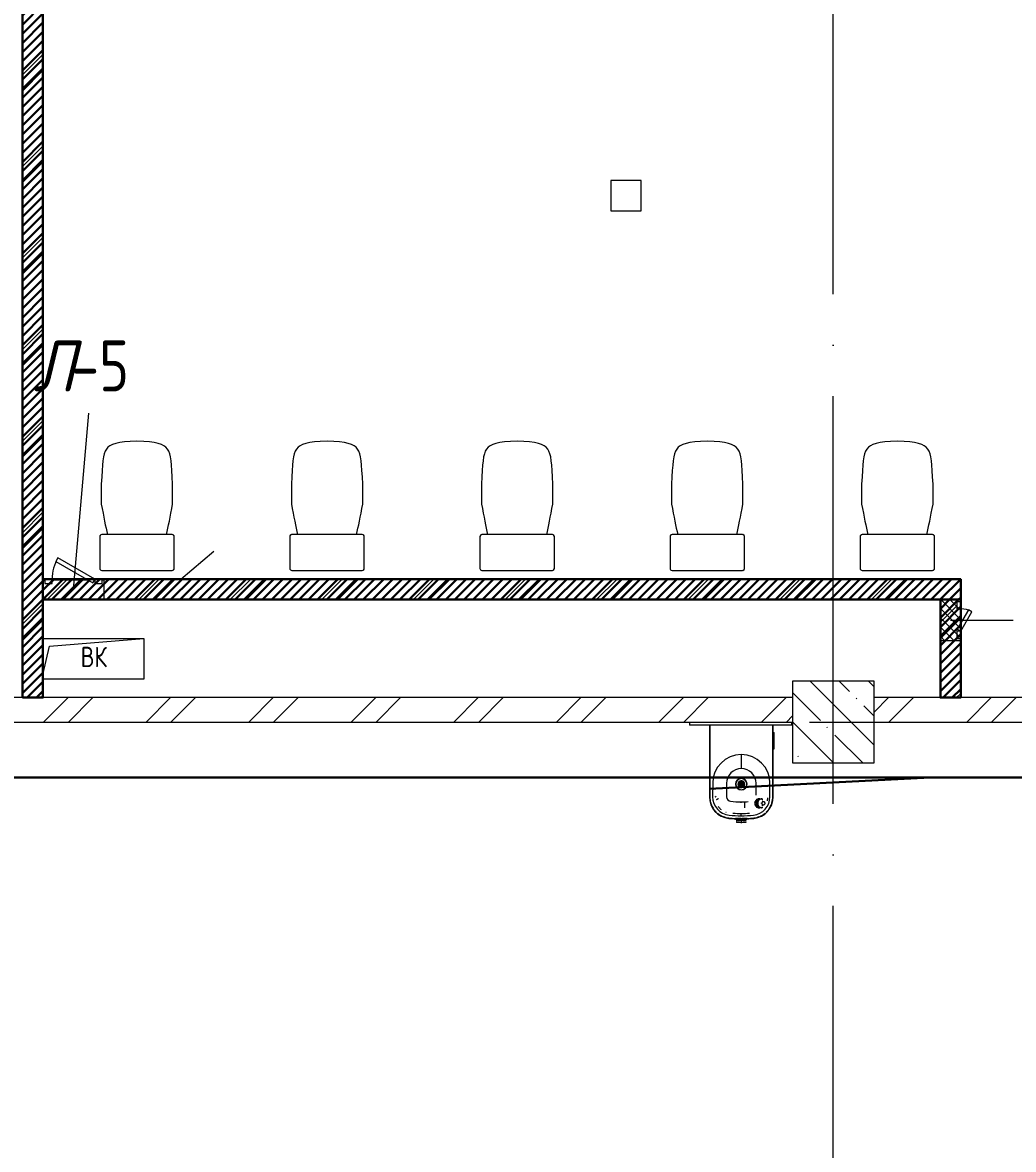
# Model space of a CAD drawing. Header units: millimetres. Extents: x -592259 to 288321, y -552984 to 293768.
# Drawn here: x 54474 to 59332, y -69716 to -64190 of the extents above; entities that cross this region are included whole.
import ezdxf

# ---------------------------------------------------------------- set-up
doc = ezdxf.new("R2010")
doc.units = ezdxf.units.MM
doc.linetypes.add('ADSK_Линия сетки', pattern=[2500, 2000, -250, 0, -250])
for name, color, linetype, lineweight in [('0.3) ПГП 5 вып', 4, 'Continuous', 30), ('2)Фархверки', 40, 'Continuous', 30), ('4) Штукатурка', 6, 'Continuous', 30), ('4.6) Швы', 6, 'Continuous', 30), ('A-DETL-GENF-OTLN', 250, 'Continuous', 5), ('A-DOOR-____-IDEN', 250, 'Continuous', 9), ('A-DOOR-____-MCUT', 250, 'Continuous', 5), ('A-DOOR-____-OTLN', 250, 'Continuous', 5), ('A-FLOR-____-OTLN', 250, 'Continuous', 9), ('A-GENM-____-MCUT', 250, 'Continuous', 25), ('A-GENM-____-OTLN', 250, 'Continuous', 9), ('A-GLAZ-____-OTLN', 250, 'Continuous', 5), ('A-WALL-____-MCUT', 250, 'Continuous', 13), ('A-WALL-____-PATT', 250, 'Continuous', 13), ('P-SANR-FIXT-OTLN', 250, 'Continuous', 9), ('S-COLS-____-MCUT', 250, 'Continuous', 25), ('S-COLS-____-OTLN', 250, 'Continuous', 9), ('S-GRID-____-OTLN', 250, 'Continuous', 9)]:
    doc.layers.add(name, color=color, linetype=linetype, lineweight=lineweight)
doc.styles.add('ISOCPEUR', font='isocpeur.ttf', dxfattribs={"width": 0.8, "height": 100})
doc.styles.add('ISOCPEUR_I_1', font='ГОСТ тип А.ttf', dxfattribs={"height": 2500})
pattern_1 = [(45, (-601.3, -122294.8), (-224.5064, 224.5064), []), (45, (-521.92, -122294.8), (0, 449.0128), []), (45, (-680.67, -122294.8), (0, 449.0128), [])]
pattern_2 = [(45, (125, 0), (-22.6274, 22.6274), [])]

# ---------------------------------------------------------------- blocks, each defined once
blk = doc.blocks.new('SND_Унитаз_Santek_HEO - Santek HEO_ 365х635х785_ выпуск-прямой_ PN4_5_ Х-резьба НР DN15_ К-гл_кон_ П DN100-25961145-АР1_Маркировочный план 2 этажа С1')
at = {"layer": 'P-SANR-FIXT-OTLN', "lineweight": 5}
for p, q in [((-175, 423.4), (-175, 325.6)), ((175, 325.6), (175, 423.4)), ((-182.5, 165.8), (-182.5, 10)), ((172.5, 175.8), (-172.5, 175.8)), ((182.5, 10), (182.5, 165.8)), ((-172.5, 0), (172.5, 0))]:
    blk.add_line(p, q, dxfattribs=at)
for centre, start, end in [((-172.5, 165.8), 90, 180), ((-172.5, 165.8), 105, 180), ((172.5, 165.8), 0, 90), ((172.5, 165.8), 0, 75), ((-172.5, 10), 180, 270), ((-172.5, 10), 180, 270), ((172.5, 10), 270, 0), ((172.5, 10), 285, 0)]:
    blk.add_arc(centre, 10, start, end, dxfattribs=at)
for points, knots in [([(0, 634.5), (-96, 631.3), (-168.1, 609.5), (-169.2, 526.5), (-175, 423.4)], [-0.5440111, -0.5440111, -0.5440111, -0.5440111, -0.2757876, 0, 0, 0, 0]), ([(175, 423.4), (169.2, 526.5), (168.1, 609.5), (96, 631.3), (0, 634.5)], [-0.5440111, -0.5440111, -0.5440111, -0.5440111, -0.2682234, 0, 0, 0, 0])]:
    blk.add_open_spline(points, degree=3, knots=knots, dxfattribs=at)
for points in [[(-175, 325.6), (-163, 263.9), (-153.6, 214.5), (-145, 174.9)], [(145, 174.9), (153.6, 214.5), (163, 263.9), (175, 325.6)]]:
    blk.add_open_spline(points, degree=3, dxfattribs=at)
blk = doc.blocks.new('HDF-EBP_BASE - HDF-EBP_BASE-28709428-АР1_Маркировочный план 2 этажа С1')
at = {"layer": 'A-GENM-____-OTLN', "lineweight": 5}
for p, q in [((-254.381, 0), (-254.381, -15.875)), ((247.269, -15.875), (247.269, 0)), ((247.269, -15.875), (-254.381, -15.875))]:
    blk.add_line(p, q, dxfattribs=at)
blk = doc.blocks.new('HDF-EBP_SINK - HDF-EBP_SINK-28709430-АР1_Маркировочный план 2 этажа С1')
at = {"layer": 'A-GENM-____-OTLN', "lineweight": 5}
for p, q in [((-156.6, -15.9), (-156.6, -41.3)), ((-156.6, -41.3), (-154.4, -41.3)), ((-154.4, -367.1), (-154.4, -15.9)), ((-154.4, -15.9), (-154.4, -367.1)), ((154.4, -15.9), (154.4, -367.1)), ((154.4, -367.1), (154.4, -15.9)), ((154.4, -41.3), (156.6, -41.3)), ((156.6, -41.3), (156.6, -15.9)), ((-154.4, -326.9), (-156.6, -326.9)), ((-156.6, -326.9), (-156.6, -367.1)), ((-140.4, -300.5), (-140.5, -367)), ((-72.1, -300.6), (-72.2, -367.1)), ((72.2, -358.4), (72.1, -300.6)), ((140.5, -367), (140.4, -300.5)), ((156.6, -326.9), (154.4, -326.9)), ((156.6, -367.1), (156.6, -326.9)), ((71.6, -383.4), (71.6, -413.5)), ((87.2, -381.6), (80.2, -381.6)), ((94.1, -378), (85.8, -378)), ((93, -376), (102.1, -376)), ((102.5, -376), (102.5, -381.2)), ((128.5, -371), (126.6, -387.1)), ((67.9, -392.4), (67.9, -390.6)), ((67.9, -406.3), (67.9, -404.6)), ((72.3, -396.8), (75, -396.8)), ((75, -399.9), (72.3, -399.9)), ((75, -393.5), (76.5, -393)), ((75, -393.5), (76.5, -393)), ((75, -396.8), (75, -393.5)), ((75, -396.8), (76.6, -396.8)), ((75, -403.2), (75, -399.9)), ((76.6, -399.9), (75, -399.9)), ((76.5, -403.7), (75, -403.2)), ((77.7, -404.1), (75, -403.2)), ((76.6, -393.5), (76.6, -396.8)), ((76.6, -399.9), (76.6, -403.2)), ((76.6, -403.2), (77.8, -403.6)), ((77.1, -407.2), (77.1, -388.9)), ((77.2, -388.1), (82.7, -388.1)), ((82.7, -408.8), (77.2, -408.8)), ((78, -396.8), (79.3, -396.8)), ((80.2, -415.3), (87.2, -415.3)), ((94.1, -418.9), (85.8, -418.9)), ((102.1, -421), (93, -421)), ((102.5, -408.7), (102.5, -410.5)), ((102.5, -415.7), (102.5, -420.9)), ((-28.6, -475.3), (-28.6, -473)), ((-3.1, -473), (-28.6, -473)), ((-28.6, -475.3), (-23.1, -475.3)), ((28.6, -475.3), (-28.6, -475.3)), ((-24.6, -484.4), (-23.8, -484.1)), ((24.6, -484.4), (-24.6, -484.4)), ((-23.8, -484.1), (-23.2, -484.1)), ((23.8, -484.1), (-23.8, -484.1)), ((22.2, -477.8), (-22.2, -477.8)), ((22.2, -484.1), (-22.2, -484.1)), ((2.6, -489.7), (-2.6, -489.7)), ((-2.6, -489.7), (2.6, -489.7)), ((2.6, -492), (-2.6, -492)), ((-2.6, -492), (2.6, -492)), ((28.6, -473), (3.1, -473)), ((23.1, -473), (28.6, -473)), ((23.2, -484.1), (23.8, -484.1)), ((23.8, -484.1), (24.6, -484.4)), ((28.6, -473), (28.6, -475.3))]:
    blk.add_line(p, q, dxfattribs=at)
at = {"layer": 'A-GENM-____-OTLN', "lineweight": 5, "flags": 128}
for points in [[(82.7, -376.6), (78.8, -377.9), (75.3, -380), (72.3, -382.6), (69.9, -385.7), (68.1, -389.1)], [(77.5, -386.9), (78.7, -384), (80.2, -381.6)], [(80.2, -381.6), (83, -379.5), (85.8, -378)], [(88.2, -376.2), (85.4, -376.4), (82.7, -376.6)], [(85.8, -378), (88.3, -377.3), (90.9, -376.8)], [(67.3, -398.5), (67.1, -395.3), (67.4, -392.1), (68.1, -389.5)], [(68, -407.2), (67.4, -404.9), (67.1, -401.7), (67.3, -398.5)], [(68.1, -407.8), (69.9, -411.3), (72.3, -414.4), (75.3, -417), (78.8, -419), (82.7, -420.3)], [(80.2, -415.3), (78.7, -412.9), (77.5, -410)], [(85.8, -418.9), (83, -417.4), (80.2, -415.3)], [(82.7, -420.3), (85.4, -420.5), (88.2, -420.7)], [(90.9, -420.1), (88.3, -419.6), (85.8, -418.9)], [(-28.6, -475.3), (-28.2, -475.6), (-27.7, -475.9), (-27.3, -476.1), (-26.9, -476.4), (-26.4, -476.6), (-25.9, -476.8), (-25.5, -477), (-25, -477.2), (-24.5, -477.3), (-24, -477.5), (-23.5, -477.6), (-23, -477.7), (-22.5, -477.7), (-22.2, -477.8)], [(-24.6, -489.5), (-24.6, -489.5), (-24.6, -489.6), (-24.6, -489.6), (-24.6, -489.7), (-24.6, -489.7), (-24.6, -489.7), (-24.6, -489.8), (-24.5, -489.8), (-24.5, -489.9), (-24.5, -489.9), (-24.5, -489.9), (-24.5, -490), (-24.5, -490), (-24.4, -490), (-24.4, -490.1), (-24.4, -490.1), (-24.4, -490.1), (-24.3, -490.2), (-24.3, -490.2), (-24.3, -490.2), (-24.2, -490.2), (-24.2, -490.3), (-24.2, -490.3), (-24.1, -490.3), (-24.1, -490.3), (-24.1, -490.4), (-24, -490.4), (-24, -490.4), (-24, -490.4), (-23.9, -490.4), (-23.9, -490.4), (-23.8, -490.4), (-23.8, -490.5), (-23.8, -490.5), (-23.7, -490.5)], [(-23.7, -490.5), (-16.7, -491.3), (-9.6, -491.8), (-2.6, -492)], [(2.6, -492), (9.7, -491.8), (16.8, -491.3), (23.7, -490.5)], [(22.2, -477.8), (22.7, -477.7), (23.2, -477.6), (23.7, -477.5), (24.2, -477.4), (24.7, -477.3), (25.2, -477.1), (25.7, -476.9), (26.1, -476.7), (26.6, -476.5), (27, -476.3), (27.5, -476), (27.9, -475.8), (28.3, -475.5), (28.6, -475.3)], [(23.7, -490.5), (23.8, -490.5), (23.8, -490.5), (23.9, -490.4), (23.9, -490.4), (23.9, -490.4), (24, -490.4), (24, -490.4), (24, -490.4), (24.1, -490.4), (24.1, -490.3), (24.1, -490.3), (24.2, -490.3), (24.2, -490.3), (24.2, -490.2), (24.3, -490.2), (24.3, -490.2), (24.3, -490.2), (24.4, -490.1), (24.4, -490.1), (24.4, -490.1), (24.4, -490), (24.5, -490), (24.5, -490), (24.5, -489.9), (24.5, -489.9), (24.5, -489.9), (24.5, -489.8), (24.6, -489.8), (24.6, -489.7), (24.6, -489.7), (24.6, -489.7), (24.6, -489.6), (24.6, -489.6), (24.6, -489.5), (24.6, -489.5)]]:
    blk.add_lwpolyline(points, dxfattribs=at)
at = {"layer": 'A-GENM-____-OTLN', "lineweight": 5}
for centre, radius in [((0, -304.7), 15.1), ((0, -304.7), 14.3), ((-11.5, -304.7), 2.38), ((-10, -298.9), 2.38), ((-10, -310.5), 2.38), ((-5.9, -304.7), 2.38), ((-5.8, -294.7), 2.38), ((-5.8, -314.7), 2.38), ((-2.8, -299.9), 2.38), ((-2.8, -309.5), 2.38), ((0, -293.2), 2.38), ((0, -316.2), 2.38), ((0, -304.7), 1.68), ((2.8, -299.9), 2.38), ((2.8, -309.5), 2.38), ((5.7, -294.7), 2.38), ((5.7, -314.7), 2.38), ((5.9, -304.7), 2.38), ((10, -298.9), 2.38), ((10, -310.5), 2.38), ((11.5, -304.7), 2.38)]:
    blk.add_circle(centre, radius, dxfattribs=at)
for centre, radius, start, end in [((0.2, -300.6), 140.6, 90.0806, 179.9517), ((-0.2, -300.6), 140.6, 0.0483, 89.9194), ((0.2, -300.6), 72.3, 90.1567, 179.9517), ((0, -304.7), 28.5, 0, 180), ((0, -304.7), 28.5, 0, 180), ((-0.2, -300.6), 72.3, 0.0483, 89.8433), ((0, -304.7), 28.5, 180, 360), ((0, -304.7), 28.5, 180, 360), ((0, -304.7), 27.1, 0, 180), ((0, -304.7), 27.1, 180, 0), ((0, -304.7), 16.2, 0, 180), ((0, -304.7), 16.2, 120, 180), ((0, -304.7), 16.2, 180, 240), ((0, -304.7), 16.2, 180, 0), ((0, -304.7), 15.1, 0, 180), ((0, -304.7), 15.1, 0, 180), ((0, -304.7), 15.1, 0, 180), ((0, -304.7), 15.1, 0, 180), ((0, -304.7), 15.1, 180, 360), ((0, -304.7), 15.1, 180, 0), ((0, -304.7), 15.1, 180, 0), ((0, -304.7), 15.1, 180, 0), ((0, -304.7), 14.3, 0, 180), ((0, -304.7), 14.3, 0, 180), ((0, -304.7), 14.3, 0, 180), ((0, -304.7), 14.3, 0, 180), ((0, -304.7), 14.3, 180, 360), ((0, -304.7), 14.3, 180, 0), ((0, -304.7), 14.3, 180, 0), ((0, -304.7), 14.3, 180, 0), ((-11.5, -304.7), 2.38, 360, 180), ((-11.5, -304.7), 2.38, 0, 180), ((-11.5, -304.7), 2.38, 180, 0), ((-11.5, -304.7), 2.38, 180, 360), ((-10, -298.9), 2.38, 0, 180), ((-10, -298.9), 2.38, 0, 180), ((-10, -298.9), 2.38, 180, 0), ((-10, -298.9), 2.38, 180, 360), ((-10, -310.5), 2.38, 0, 180), ((-10, -310.5), 2.38, 360, 180), ((-10, -310.5), 2.38, 180, 0), ((-10, -310.5), 2.38, 180, 0), ((0, -304.7), 11, 90, 270), ((-5.9, -304.7), 2.38, 0, 180), ((-5.9, -304.7), 2.38, 105, 180), ((-5.9, -304.7), 2.38, 180, 0), ((-5.9, -304.7), 2.38, 180, 255), ((-5.8, -294.7), 2.38, 0, 180), ((-5.8, -294.7), 2.38, 0, 180), ((-5.8, -294.7), 2.38, 180, 0), ((-5.8, -294.7), 2.38, 180, 360), ((-5.8, -314.7), 2.38, 0, 180), ((-5.8, -314.7), 2.38, 0, 180), ((-5.8, -314.7), 2.38, 180, 0), ((-5.8, -314.7), 2.38, 180, 0), ((0, -304.7), 16.2, 242.6053, 117.3947), ((-5.9, -304.7), 2.38, 0, 90), ((-5.9, -304.7), 2.38, 270, 0), ((-2.8, -299.9), 2.38, 0, 180), ((-2.8, -299.9), 2.38, 0, 180), ((-2.8, -299.9), 2.38, 180, 0), ((-2.8, -309.5), 2.38, 0, 180), ((-2.8, -309.5), 2.38, 180, 0), ((-2.8, -309.5), 2.38, 180, 0), ((-2.8, -299.9), 2.38, 195, 0), ((-2.8, -309.5), 2.38, 0, 165), ((0, -293.2), 2.38, 0, 180), ((0, -293.2), 2.38, 0, 180), ((0, -293.2), 2.38, 180, 0), ((0, -293.2), 2.38, 180, 255), ((0, -316.2), 2.38, 0, 180), ((0, -316.2), 2.38, 105, 180), ((0, -316.2), 2.38, 180, 0), ((0, -316.2), 2.38, 180, 0), ((0, -304.7), 1.68, 0, 180), ((0, -304.7), 1.68, 0, 180), ((0, -304.7), 1.68, 180, 0), ((0, -304.7), 1.68, 180, 0), ((0, -304.7), 11, 270, 90), ((2.8, -299.9), 2.38, 0, 180), ((2.8, -299.9), 2.38, 360, 180), ((2.8, -299.9), 2.38, 180, 0), ((2.8, -299.9), 2.38, 180, 345), ((2.8, -309.5), 2.38, 0, 180), ((2.8, -309.5), 2.38, 15, 180), ((2.8, -309.5), 2.38, 180, 0), ((2.8, -309.5), 2.38, 180, 0), ((0, -293.2), 2.38, 285, 0), ((0, -316.2), 2.38, 0, 75), ((5.7, -294.7), 2.38, 0, 180), ((5.7, -294.7), 2.38, 360, 180), ((5.7, -294.7), 2.38, 180, 0), ((5.7, -294.7), 2.38, 180, 0), ((5.7, -314.7), 2.38, 0, 180), ((5.7, -314.7), 2.38, 0, 180), ((5.7, -314.7), 2.38, 180, 0), ((5.7, -314.7), 2.38, 180, 0), ((5.9, -304.7), 2.38, 90.0554, 180), ((5.9, -304.7), 2.38, 0, 180), ((5.9, -304.7), 2.38, 90, 180), ((5.9, -304.7), 2.38, 180, 0), ((5.9, -304.7), 2.38, 180, 270), ((5.9, -304.7), 2.38, 0, 75), ((5.9, -304.7), 2.38, 285, 0), ((10, -298.9), 2.38, 0, 180), ((10, -298.9), 2.38, 0, 180), ((10, -298.9), 2.38, 180, 0), ((10, -298.9), 2.38, 180, 360), ((10, -310.5), 2.38, 0, 180), ((10, -310.5), 2.38, 360, 180), ((10, -310.5), 2.38, 180, 0), ((10, -310.5), 2.38, 180, 0), ((11.5, -304.7), 2.38, 0, 180), ((11.5, -304.7), 2.38, 0, 180), ((11.5, -304.7), 2.38, 180, 0), ((11.5, -304.7), 2.38, 180, 0), ((-50.8, -367.1), 105.8, 180, 264.535), ((-50.8, -367.1), 103.6, 180, 213.814), ((-50.8, -367.1), 103.6, 180, 195.9571), ((-50.3, -367.1), 90.2, 179.9517, 264.2224), ((-50.3, -367.1), 21.9, 179.9517, 264.2224), ((50.3, -367.1), 90.2, 275.7776, 0.0483), ((50.8, -367.1), 105.8, 275.465, 360), ((50.8, -367.1), 103.6, 326.186, 0), ((50.8, -367.1), 103.6, 344.5066, 360), ((-50.8, -367.1), 103.6, 200.6535, 211.4163), ((-50.8, -367.1), 103.6, 217.8768, 226.8402), ((-50.7, -367), 78.7, 217.0387, 219.2483), ((-50.4, -367.7), 78.4, 220.2117, 232.1223), ((-50.4, -367.7), 78.4, 251.32, 252.7791), ((-4.3, 87.2), 478.5, 264.2224, 270.5192), ((4.3, 87.2), 478.5, 269.4808, 273.4686), ((94.7, -398.5), 4.73, 345.7649, 26.4947), ((94.7, -398.5), 13.1, 37.513, 57.2889), ((94.7, -398.5), 13.1, 305.7005, 322.487), ((95.2, -398.5), 17.2, 329.6559, 330), ((50.8, -367.1), 103.6, 313.3418, 322.3052), ((50.8, -367.1), 103.6, 328.5837, 339.3465), ((-50.8, -367.1), 103.6, 230.721, 264.535), ((-50.8, -367.1), 103.6, 233.1187, 243.8815), ((-50.8, -367.1), 103.6, 249.0416, 264.535), ((0, 163.9), 639.2, 264.535, 267.5504), ((0, 163.9), 637, 264.535, 270), ((0, 163.9), 637, 264.535, 270), ((-4.3, 87.2), 546.8, 264.2224, 270.4544), ((0.1, 182.5), 631, 266.2538, 273.6897), ((0, 163.9), 639.2, 267.6208, 267.7358), ((0, 163.9), 639.2, 267.8004, 267.927), ((4.3, 87.2), 546.8, 269.5456, 275.7776), ((0, 163.9), 637, 270, 275.465), ((0, 163.9), 637, 270, 275.465), ((0, 163.9), 639.2, 272.5341, 275.465), ((50.8, -367.1), 103.6, 275.465, 309.279), ((50.8, -367.1), 103.6, 275.465, 290.9584), ((50.8, -367.1), 103.6, 296.1185, 306.8813)]:
    blk.add_arc(centre, radius, start, end, dxfattribs=at)
for centre, major_axis, start_param, end_param in [((75.8, -398.3), (0, 5), 0.221966, 1.262588), ((75.8, -398.3), (0, 5), 1.879005, 2.919627), ((78.8, -398.3), (0, 5.94), 1.312399, 1.570796), ((78.8, -398.3), (0, 5.94), 1.570796, 1.829193), ((75.8, -398.3), (0, 5), 3.357204, 4.367651), ((75.8, -398.3), (0, 5), 5.020598, 5.432897)]:
    blk.add_ellipse(centre, major_axis=major_axis, ratio=0.731354, start_param=start_param, end_param=end_param, dxfattribs=at)
for points, knots in [([(0, -160), (0, -160.8), (0, -162.5), (0, -165), (0, -167.3), (0, -169.2), (0, -170.8), (0, -172), (0, -172.7), (0, -173.2), (0, -173.6), (0, -174.4), (0, -175.8), (0, -178.5), (0, -182.4), (0, -185.8), (0, -188.6), (0, -190.8), (0, -193.1), (0, -195.3), (0, -197.5), (0, -199.7), (0, -202), (0, -205.1), (0, -209), (0, -213.7), (0, -220), (0, -225), (0, -228.3)], [-1, -1, -1, -1, -0.972222, -0.944444, -0.916667, -0.888889, -0.861111, -0.833333, -0.805556, -0.777778, -0.75, -0.722222, -0.666667, -0.611111, -0.555556, -0.5, -0.472222, -0.444444, -0.416667, -0.388889, -0.361111, -0.333333, -0.305556, -0.277778, -0.222222, -0.166667, -0.111111, 0, 0, 0, 0]), ([(-128.6, -367.4), (-128.2, -367.2), (-127.4, -366.7), (-126.2, -366), (-124.8, -365.1), (-123.5, -364.3), (-123.2, -364.1), (-123.2, -364.1)], [-1, -1, -1, -1, -0.857143, -0.714286, -0.571429, -0.285714, 0, 0, 0, 0]), ([(-121.6, -380), (-121, -379.6), (-119.7, -378.9), (-117.9, -377.9), (-116.7, -377.3), (-116.3, -377), (-116.2, -377)], [-1, -1, -1, -1, -0.7857143, -0.5714286, -0.2857143, -0.1428571, -0.1428571, -0.1428571, -0.1428571]), ([(-116.1, -376.9), (-116.1, -376.9), (-115.6, -376.6), (-113.6, -375.6), (-111.8, -374.5)], [-1, -1, -1, -1, -0.8571429, -0.5714286, -0.5714286, -0.5714286, -0.5714286]), ([(94.3, -376.6), (95.7, -376.5), (98.2, -376.3), (100.8, -376), (102.2, -375.9), (102.5, -376), (102.5, -376)], [0, 0, 0, 0, 0.1666667, 0.3333333, 0.5, 0.6188068, 0.6188068, 0.6188068, 0.6188068]), ([(17.9, -414.5), (17.9, -414.5), (17.9, -413.9), (17.9, -410.9), (17.9, -406.2), (17.9, -401.9), (18, -398.8), (18, -397.1)], [-1, -1, -1, -1, -0.8571429, -0.5714286, -0.4285714, -0.2857143, -0.1428571, -0.1428571, -0.1428571, -0.1428571]), ([(17.9, -420.8), (17.9, -420.1), (17.9, -418.7), (17.9, -416.6), (17.9, -415.2), (17.9, -414.7), (17.9, -414.6)], [-1, -1, -1, -1, -0.7857143, -0.5714286, -0.2857143, -0.1428571, -0.1428571, -0.1428571, -0.1428571]), ([(68.1, -389.1), (68.1, -389.3), (68, -389.5), (68, -389.9), (68, -390.1), (67.9, -390.4), (67.9, -390.7), (68, -391), (68, -391.2)], [0, 0, 0, 0, 0.1, 0.15, 0.2, 0.25, 0.3, 0.4, 0.4, 0.4, 0.4]), ([(68, -405.8), (68, -405.9), (67.9, -406.2), (67.9, -406.5), (68, -406.8), (68, -407), (68, -407.4), (68.1, -407.6), (68.1, -407.8)], [0.6, 0.6, 0.6, 0.6, 0.7, 0.75, 0.8, 0.85, 0.9, 1, 1, 1, 1]), ([(77.2, -408.8), (77.1, -408.1), (77.2, -406.7), (77.5, -404.8), (77.8, -403.5), (78, -402.7), (78.1, -402.1), (78.2, -401.5), (78.4, -400.9), (78.5, -400.3), (78.6, -399.7), (78.6, -399.1), (78.6, -398.5), (78.6, -397.8), (78.6, -397.2), (78.5, -396.6), (78.4, -396), (78.2, -395.4), (78.1, -394.8), (78, -394.2), (77.8, -393.5), (77.5, -392.1), (77.2, -390.2), (77.1, -388.8), (77.2, -388.1)], [0, 0, 0, 0, 0.111111, 0.222222, 0.277778, 0.305556, 0.333333, 0.361111, 0.388889, 0.416667, 0.444444, 0.472222, 0.5, 0.527778, 0.555556, 0.583333, 0.611111, 0.638889, 0.666667, 0.694444, 0.722222, 0.777778, 0.888889, 1, 1, 1, 1]), ([(82.7, -388.1), (82.1, -389.3), (81.2, -391.9), (80.5, -395.8), (80.4, -399), (80.6, -401.3), (80.8, -402.9), (81.2, -404.5), (81.7, -406.5), (82.3, -407.9), (82.7, -408.8)], [0, 0, 0, 0, 0.2, 0.4, 0.55, 0.625, 0.7, 0.775, 0.85, 1, 1, 1, 1]), ([(102.4, -420.9), (102.4, -421), (101.5, -421), (98.2, -420.7), (95.7, -420.4), (94.3, -420.3)], [0.3811932, 0.3811932, 0.3811932, 0.3811932, 0.6666667, 0.8333333, 1, 1, 1, 1]), ([(105, -406.4), (104.7, -406.3), (104.2, -405.8), (103.7, -404.9), (103.4, -404.2), (103.2, -403.7), (103.1, -403.3), (103, -402.9), (102.8, -402.3), (102.7, -401.6), (102.6, -401), (102.5, -400.5), (102.5, -399.9), (102.4, -399.2), (102.4, -398.4), (102.4, -397.7), (102.5, -397.1), (102.5, -396.6), (102.6, -395.7), (102.8, -394.9), (102.9, -394.4)], [-1, -1, -1, -1, -0.8, -0.7, -0.65, -0.6, -0.575, -0.55, -0.5, -0.45, -0.4, -0.375, -0.35, -0.3, -0.25, -0.2, -0.175, -0.15, -0.1, 0, 0, 0, 0]), ([(111, -390.3), (111.3, -390.4), (111.7, -390.6), (112.1, -391), (112.4, -391.2), (112.5, -391.3), (112.6, -391.4), (112.7, -391.5), (112.8, -391.6), (113, -391.8), (113.3, -392.2), (113.6, -392.6), (113.8, -393), (113.9, -393.3), (113.9, -393.5), (114, -393.7), (114.1, -394.1), (114.2, -394.5), (114.4, -395.2), (114.6, -396.1), (114.7, -397.1), (114.8, -397.9), (114.8, -398.3), (114.9, -398.6), (114.8, -398.9), (114.8, -399.4), (114.7, -400.1), (114.6, -401), (114.4, -401.9), (114.2, -402.5), (114.1, -402.9), (114, -403.2), (113.9, -403.4), (113.9, -403.5), (113.8, -403.7), (113.7, -404), (113.6, -404.3), (113.3, -404.8), (113, -405.1), (112.8, -405.3), (112.6, -405.4), (112.5, -405.6), (112.4, -405.7), (112.1, -406), (111.8, -406.2), (111.4, -406.4), (110.8, -406.7), (110.1, -406.9), (108.9, -407.1), (107.2, -407), (105.8, -406.7), (105, -406.4)], [-1, -1, -1, -1, -0.944444, -0.916667, -0.902778, -0.895833, -0.888889, -0.881944, -0.875, -0.861111, -0.833333, -0.805556, -0.791667, -0.784722, -0.777778, -0.770833, -0.763889, -0.75, -0.736111, -0.722222, -0.694444, -0.680556, -0.673611, -0.666667, -0.659722, -0.652778, -0.638889, -0.611111, -0.597222, -0.583333, -0.569444, -0.5625, -0.559028, -0.555556, -0.548611, -0.541667, -0.527778, -0.5, -0.472222, -0.458333, -0.451389, -0.444444, -0.430556, -0.416667, -0.388889, -0.361111, -0.333333, -0.277778, -0.222222, -0.111111, 0, 0, 0, 0]), ([(0, -459.6), (0, -458.7), (0, -457), (0, -454.6), (0, -452.3), (0, -450.4), (0, -449.1), (0, -448.5), (0, -448.4)], [-1, -1, -1, -1, -0.9722222, -0.9444444, -0.9166667, -0.8888889, -0.8611111, -0.852685, -0.852685, -0.852685, -0.852685])]:
    blk.add_open_spline(points, degree=3, knots=knots, dxfattribs=at)
for points in [[(-123.2, -364.1), (-123.2, -364.1), (-123, -364), (-122.7, -363.8)], [(87.2, -381.6), (86.4, -382.5), (84.8, -384.4), (83.4, -386.8), (82.7, -388.1)], [(94.1, -378), (93, -378.4), (90.7, -379.4), (88.4, -380.8), (87.2, -381.6)], [(91.2, -376), (90.4, -376.1), (89.3, -376.2), (88.2, -376.2)], [(90.9, -376.8), (91.7, -376.6), (93.1, -376.3), (93.6, -376.1), (93.6, -376.1)], [(93.6, -376.8), (93.9, -376.7), (94.1, -376.7), (94.3, -376.6)], [(99.3, -376.8), (98.5, -377), (96.8, -377.3), (95, -377.8), (94.1, -378)], [(102.4, -376.1), (102.2, -376.2), (101.1, -376.5), (99.3, -376.8)], [(0, -395.6), (0, -394.2), (0, -392.7), (0, -391.3)], [(77.2, -388.1), (77.2, -387.9), (77.3, -387.5), (77.4, -387.1), (77.5, -386.9)], [(77.5, -410), (77.4, -409.8), (77.3, -409.5), (77.2, -409), (77.2, -408.8)], [(82.7, -408.8), (83.4, -410.1), (84.8, -412.5), (86.4, -414.5), (87.2, -415.3)], [(87.2, -415.3), (88.4, -416.1), (90.7, -417.5), (93, -418.5), (94.1, -418.9)], [(88.2, -420.7), (89.3, -420.8), (90.4, -420.8), (91.2, -420.9)], [(93.6, -420.8), (93.6, -420.8), (93.1, -420.6), (91.7, -420.3), (90.9, -420.1)], [(94.3, -420.3), (94.1, -420.3), (93.9, -420.2), (93.6, -420.1)], [(94.1, -418.9), (95, -419.2), (96.8, -419.6), (98.5, -419.9), (99.3, -420.1)], [(99.3, -420.1), (100.2, -420.3), (101.6, -420.6), (102.3, -420.8), (102.4, -420.8)], [(102.4, -409.9), (102.4, -409.6), (102.4, -409.3), (102.3, -409.1)], [(102.9, -394.4), (103.2, -393.3), (103.8, -391.5), (104.6, -390.7), (105, -390.5)], [(105, -390.5), (106.2, -390.1), (108.3, -389.7), (110.1, -390), (111, -390.3)]]:
    blk.add_open_spline(points, degree=3, dxfattribs=at)
blk = doc.blocks.new('Elkay_logo - Elkay_logo-28709096-АР1_Маркировочный план 2 этажа С1')
at = {"layer": 'A-GENM-____-OTLN', "lineweight": 5}
for p, q in [((58753.4, 54625), (58757.3, 54625)), ((58757.3, 54624.2), (58757.3, 54625)), ((58757.3, 54625), (58757.3, 54624.2)), ((58757.3, 54624.2), (58757.3, 54541.7)), ((58757.3, 54623.2), (58758.1, 54623.2)), ((58758.1, 54623.2), (58758.1, 54542.7)), ((58757.3, 54542.7), (58758.1, 54542.7)), ((58757.3, 54540.9), (58753.4, 54540.9)), ((58757.3, 54541.7), (58757.3, 54540.9)), ((58757.3, 54540.9), (58757.3, 54541.7))]:
    blk.add_line(p, q, dxfattribs=at)
blk = doc.blocks.new('ТП-104 - ТП-104_110-150VSDs-28716108-АР1_Маркировочный план 2 этажа С1')
at = {"layer": 'P-SANR-FIXT-OTLN', "lineweight": 5}
for p, q in [((74, 74), (-74, 74)), ((-74, 74), (-74, -74)), ((74, -74), (74, 74)), ((-74, -74), (74, -74))]:
    blk.add_line(p, q, dxfattribs=at)
blk = doc.blocks.new('_Wn_-As_OpeningMEP_floor__Rectangular - _Wn_-As_OpeningMEP_floor__Rectangular-V18-АР1_Маркировочный план 2 этажа С1')
at = {"layer": 'A-DETL-GENF-OTLN'}
for p, q in [((-245, -28.4), (-212.2, 112.2)), ((-212.2, 112.2), (250, 150))]:
    blk.add_line(p, q, dxfattribs=at)
blk = doc.blocks.new('BSC_Колонна _Прямоугольная - 400x400-V39-АР1_Маркировочный план 2 этажа С1')
at = {"layer": 'S-COLS-____-OTLN', "lineweight": 5}
h = blk.add_hatch(dxfattribs=at)
h.set_pattern_fill('FP_42', color=256, style=0, pattern_type=2)
h.set_pattern_definition([(135, (-59050, -54675), (-142.5619, -142.5619), []), (135, (-58907.44, -54675), (-142.5619, -142.5619), [252.016, -50.403, 3.353, -47.05])])
h.paths.add_polyline_path([(-173.1, -200), (200, -200), (200, 200), (-200, 200), (-200, -200)])
at = {"layer": 'S-COLS-____-MCUT', "lineweight": 5}
for p, q in [((200, 200), (-200, 200)), ((-200, 200), (-200, -200)), ((200, -200), (200, 200)), ((-200, -200), (200, -200))]:
    blk.add_line(p, q, dxfattribs=at)
blk = doc.blocks.new('АР_Люк - ЛРС_ВК_300х400_внутренний_RAL 9003-42734016-АР1_Маркировочный план 2 этажа С1')
at = {"layer": 'A-DOOR-____-OTLN'}
h = blk.add_hatch(dxfattribs=at)
h.set_pattern_fill('FP_53', color=256, style=0, pattern_type=2)
h.set_pattern_definition(pattern_2)
h.paths.add_polyline_path([(275, 50), (-25, 50), (-25, -50), (275, -50)])
at = {"layer": 'A-DETL-GENF-OTLN'}
for p, q in [((275, 50), (-25, 50)), ((-25, 50), (-25, -50)), ((275, -50), (275, 50)), ((-25, -50), (275, -50))]:
    blk.add_line(p, q, dxfattribs=at)
at = {"layer": 'A-DOOR-____-MCUT', "lineweight": 5}
for p, q in [((48.1, 155), (38.1, 137.7)), ((38.1, 137.7), (220, 32.7)), ((230, 50), (48.1, 155)), ((20, 50), (-15, 50)), ((-15, 50), (-15, 30)), ((-15, 30), (20, 30)), ((20, 30), (20, 50)), ((220, 32.7), (230, 50)), ((265, 50), (230, 50)), ((230, 50), (230, 30)), ((230, 30), (265, 30)), ((265, 30), (265, 50))]:
    blk.add_line(p, q, dxfattribs=at)
blk.add_arc((230, 50), 210, 150, 180, dxfattribs=at)
at = {"layer": 'A-DOOR-____-OTLN'}
blk.add_line((230, 50), (48.1, 155), dxfattribs=at)
blk = doc.blocks.new('ASML_АР_Отделка Люка - ВО Отделка люков_Грунтовка 0_Шпатлевка 0_Окраска 0_0-42467640-АР1_Маркировочный план 2 этажа С1')
at = {"layer": 'A-GENM-____-MCUT', "lineweight": 5}
for p, q in [((-140, 3), (-150, 3)), ((-150, 3), (-150, 0)), ((65, 3), (-105, 3)), ((150, 3), (140, 3)), ((150, 0), (150, 3)), ((-150, 0), (-140, 0)), ((-105, 0), (70.2, 0)), ((103.3, 0), (105, 0)), ((140, 0), (150, 0))]:
    blk.add_line(p, q, dxfattribs=at)
blk = doc.blocks.new('АР_Люк - ЛРС_ВК_200х200_внутренний_RAL 9006-42736552-АР1_Маркировочный план 2 этажа С1')
at = {"layer": 'A-DOOR-____-OTLN'}
h = blk.add_hatch(dxfattribs=at)
h.set_pattern_fill('FP_53', color=256, style=0, pattern_type=2)
h.set_pattern_definition(pattern_2)
h.paths.add_polyline_path([(225, -50), (225, 50), (25, 50), (25, -50), (31.7, -50)])
at = {"layer": 'A-DETL-GENF-OTLN'}
for p, q in [((225, 50), (25, 50)), ((25, 50), (25, -50)), ((225, -50), (225, 50)), ((25, -50), (225, -50))]:
    blk.add_line(p, q, dxfattribs=at)
at = {"layer": 'A-DOOR-____-MCUT', "lineweight": 5}
for p, q in [((84.7, 105), (74.7, 87.7)), ((74.7, 87.7), (170, 32.7)), ((180, 50), (84.7, 105)), ((70, 50), (35, 50)), ((35, 50), (35, 30)), ((35, 30), (70, 30)), ((70, 30), (70, 50)), ((170, 32.7), (180, 50)), ((215, 50), (180, 50)), ((180, 50), (180, 30)), ((180, 30), (215, 30)), ((215, 30), (215, 50))]:
    blk.add_line(p, q, dxfattribs=at)
blk.add_arc((180, 50), 110, 150, 180, dxfattribs=at)
at = {"layer": 'A-DOOR-____-OTLN'}
blk.add_line((180, 50), (84.7, 105), dxfattribs=at)

msp = doc.modelspace()

# ---------------------------------------------------------------- hatches: boundary and pattern name
at = {"layer": '0.3) ПГП 5 вып'}
h = msp.add_hatch(dxfattribs=at)
h.set_pattern_fill('ANSI31', color=256, scale=10)
h.paths.add_polyline_path([(54473.7078, -67499.7878), (54573.7078, -67499.7878), (54573.7078, -63919.7883), (54473.7078, -63919.7883)])
h = msp.add_hatch(dxfattribs=at)
h.set_pattern_fill('ANSI31', color=256, scale=10)
h.paths.add_polyline_path([(54573.7078, -67019.7878), (59073.7083, -67019.7878), (59073.7083, -66919.7878), (54573.7078, -66919.7878)])
h = msp.add_hatch(dxfattribs=at)
h.set_pattern_fill('ANSI31', color=256, scale=10)
h.paths.add_polyline_path([(58973.7083, -67019.7878), (59073.7083, -67019.7878), (59073.7083, -67499.7878), (58973.7083, -67499.7878)])
at = {"layer": 'A-WALL-____-PATT', "lineweight": 15, "true_color": 0x000000}
h = msp.add_hatch(dxfattribs=at)
h.set_pattern_fill('FP_7', color=18, style=0, pattern_type=2)
h.set_pattern_definition(pattern_1)
h.paths.add_polyline_path([(54473.7078, -67499.7878), (54573.7078, -67499.7878), (54573.7078, -63919.7883), (54473.7078, -63919.7883), (54473.7078, -67271.1243)])
h = msp.add_hatch(dxfattribs=at)
h.set_pattern_fill('FP_7', color=18, style=0, pattern_type=2)
h.set_pattern_definition(pattern_1)
h.paths.add_polyline_path([(54709.6475, -67019.7878), (58973.7083, -67019.7878), (58973.7083, -66919.7878), (54873.7078, -66919.7878), (54873.7078, -66922.7878), (54863.7078, -66923.1211), (54863.7078, -66939.7878), (54828.7078, -66939.7878), (54828.7078, -66922.7878), (54826.9758, -66922.7878), (54818.7078, -66937.1083), (54793.904, -66922.7878), (54618.7078, -66922.7878), (54618.7078, -66939.7878), (54583.7078, -66939.7878), (54583.7078, -66922.7878), (54573.7078, -66922.7878), (54573.7078, -67019.7878)])
h = msp.add_hatch(dxfattribs=at)
h.set_pattern_fill('FP_7', color=18, style=0, pattern_type=2)
h.set_pattern_definition(pattern_1)
h.paths.add_polyline_path([(58973.7083, -67499.7878), (59073.7083, -67499.7878), (59073.7083, -67209.7878), (59053.7083, -67209.7878), (59053.7083, -67174.7878), (59073.7083, -67174.7878), (59056.3878, -67164.7878), (59073.7083, -67134.7878), (59073.7083, -67064.7878), (59053.7083, -67064.7878), (59053.7083, -67029.7878), (59073.7083, -67029.7878), (59073.7083, -66919.7878), (58973.7083, -66919.7878), (58973.7083, -67271.1243)])
h = msp.add_hatch(dxfattribs=at)
h.set_pattern_fill('FP_4', color=18, style=0, pattern_type=2)
h.set_pattern_definition([(45, (-601.3, -122294.8), (-251.4472, 251.4472), []), (45, (-601.3, -121913.8), (-251.4472, 251.4472), [])])
h.paths.add_polyline_path([(58648.7078, -67619.7878), (60943.7078, -67619.7878), (60943.7078, -67499.7878), (58648.7078, -67499.7878)])
h.paths.add_polyline_path([(58248.7078, -67619.7878), (58248.7078, -67499.7878), (54148.7078, -67499.7878), (54148.7078, -67619.7871), (58132.9416, -67619.7878)])

# ---------------------------------------------------------------- linework, layer by layer
at = {"layer": '0.3) ПГП 5 вып'}
for points in [[(54473.7078, -67499.7878), (54573.7078, -67499.7878), (54573.7078, -63919.7883), (54473.7078, -63919.7883)], [(54573.7078, -67019.7878), (59073.7083, -67019.7878), (59073.7083, -66919.7878), (54573.7078, -66919.7878)], [(58973.7083, -67019.7878), (59073.7083, -67019.7878), (59073.7083, -67499.7878), (58973.7083, -67499.7878)]]:
    msp.add_lwpolyline(points, close=True, dxfattribs=at)
at = {"layer": '4) Штукатурка'}
msp.add_line((61193.6535, -67891.0655), (52722.6132, -67891.0655), dxfattribs=at)
at = {"layer": '4.6) Швы'}
msp.add_lwpolyline([(57841.1274, -67946.6858), (58924.1276, -67891.0655)], dxfattribs=at)
at = {"layer": 'A-DOOR-____-IDEN', "color": 18, "true_color": 0x000000}
for p, q in [((54723.7078, -66969.7878), (54798.3776, -66104.7883)), ((59023.7083, -67119.7878), (59330.5705, -67119.7878))]:
    msp.add_line(p, q, dxfattribs=at)
at = {"layer": 'A-FLOR-____-OTLN', "color": 18, "true_color": 0x000000}
msp.add_line((55250.4243, -66919.7878), (55411.7078, -66781.5549), dxfattribs=at)
at = {"layer": 'A-FLOR-____-OTLN', "color": 18, "lineweight": 5, "true_color": 0x000000}
for p, q in [((54573.7078, -67209.7752), (55068.674, -67209.7752)), ((55068.674, -67209.7752), (55068.674, -67409.7752)), ((55068.674, -67409.7752), (54573.7078, -67409.7752))]:
    msp.add_line(p, q, dxfattribs=at)
at = {"layer": 'A-WALL-____-MCUT', "color": 18, "lineweight": 15, "true_color": 0x000000}
for p, q in [((54573.7078, -66919.7878), (54573.7078, -63919.7883)), ((59073.7083, -66919.7878), (54873.7078, -66919.7878)), ((59073.7083, -67029.7878), (59073.7083, -66919.7878)), ((54573.7078, -67019.7878), (58973.7083, -67019.7878)), ((54573.7078, -67499.7878), (54573.7078, -67019.7878)), ((58973.7083, -67019.7878), (58973.7083, -67499.7878)), ((59073.7083, -67134.7878), (59073.7083, -67064.7878)), ((59073.7083, -67499.7878), (59073.7083, -67209.7878)), ((58248.7078, -67499.7878), (54148.7078, -67499.7878)), ((60593.7078, -67499.7878), (58648.7078, -67499.7878)), ((54148.7078, -67619.7878), (58248.7078, -67619.7878)), ((58648.7078, -67619.7878), (61063.7078, -67619.7878))]:
    msp.add_line(p, q, dxfattribs=at)
at = {"layer": 'S-GRID-____-OTLN', "color": 18, "linetype": 'ADSK_Линия сетки', "true_color": 0x000000}
for p, q in [((58448.7078, -83022.3092), (58448.7078, -61092.7832)), ((-4170.8434, -67619.7878), (72672.5335, -67619.7878))]:
    msp.add_line(p, q, dxfattribs=at)

# ---------------------------------------------------------------- block references
at = {"layer": 'A-DOOR-____-OTLN', "color": 18, "true_color": 0x000000}
msp.add_blockref('АР_Люк - ЛРС_ВК_300х400_внутренний_RAL 9003-42734016-АР1_Маркировочный план 2 этажа С1', (54598.7078, -66969.7878), dxfattribs=at)
at = {"layer": 'A-DOOR-____-OTLN', "color": 18, "true_color": 0x000000, "rotation": 270}
msp.add_blockref('АР_Люк - ЛРС_ВК_200х200_внутренний_RAL 9006-42736552-АР1_Маркировочный план 2 этажа С1', (59023.7083, -66994.7878), dxfattribs=at)
at = {"layer": 'A-GENM-____-OTLN', "color": 18, "lineweight": 5, "true_color": 0x000000}
for name, p in [('ASML_АР_Отделка Люка - ВО Отделка люков_Грунтовка 0_Шпатлевка 0_Окраска 0_0-42467640-АР1_Маркировочный план 2 этажа С1', (54723.7078, -66922.7878)), ('HDF-EBP_BASE - HDF-EBP_BASE-28709428-АР1_Маркировочный план 2 этажа С1', (57997.7057, -67619.7878)), ('HDF-EBP_SINK - HDF-EBP_SINK-28709430-АР1_Маркировочный план 2 этажа С1', (57997.7057, -67619.7878)), ('Elkay_logo - Elkay_logo-28709096-АР1_Маркировочный план 2 этажа С1', (-601.2922, -122294.7883))]:
    msp.add_blockref(name, p, dxfattribs=at)
at = {"layer": 'A-GLAZ-____-OTLN', "color": 18, "true_color": 0x000000}
msp.add_blockref('_Wn_-As_OpeningMEP_floor__Rectangular - _Wn_-As_OpeningMEP_floor__Rectangular-V18-АР1_Маркировочный план 2 этажа С1', (54818.674, -67359.7752), dxfattribs=at)
at = {"layer": 'P-SANR-FIXT-OTLN', "color": 18, "lineweight": 5, "true_color": 0x000000}
for name, p in [('ТП-104 - ТП-104_110-150VSDs-28716108-АР1_Маркировочный план 2 этажа С1', (57432.7467, -65038.7872)), ('SND_Унитаз_Santek_HEO - Santek HEO_ 365х635х785_ выпуск-прямой_ PN4_5_ Х-резьба НР DN15_ К-гл_кон_ П DN100-25961145-АР1_Маркировочный план 2 этажа С1', (55034.7083, -66876.4701)), ('SND_Унитаз_Santek_HEO - Santek HEO_ 365х635х785_ выпуск-прямой_ PN4_5_ Х-резьба НР DN15_ К-гл_кон_ П DN100-25961145-АР1_Маркировочный план 2 этажа С1', (55966.7083, -66876.4701)), ('SND_Унитаз_Santek_HEO - Santek HEO_ 365х635х785_ выпуск-прямой_ PN4_5_ Х-резьба НР DN15_ К-гл_кон_ П DN100-25961145-АР1_Маркировочный план 2 этажа С1', (56898.7083, -66876.4701)), ('SND_Унитаз_Santek_HEO - Santek HEO_ 365х635х785_ выпуск-прямой_ PN4_5_ Х-резьба НР DN15_ К-гл_кон_ П DN100-25961145-АР1_Маркировочный план 2 этажа С1', (57830.7083, -66876.4701)), ('SND_Унитаз_Santek_HEO - Santek HEO_ 365х635х785_ выпуск-прямой_ PN4_5_ Х-резьба НР DN15_ К-гл_кон_ П DN100-25961145-АР1_Маркировочный план 2 этажа С1', (58762.7083, -66876.4701))]:
    msp.add_blockref(name, p, dxfattribs=at)
at = {"layer": 'S-COLS-____-OTLN', "color": 18, "lineweight": 5, "true_color": 0x000000}
msp.add_blockref('BSC_Колонна _Прямоугольная - 400x400-V39-АР1_Маркировочный план 2 этажа С1', (58448.7078, -67619.7878), dxfattribs=at)

# ---------------------------------------------------------------- texts
at = {"layer": '2)Фархверки', "insert": (54758.695, -67250.8197), "char_height": 100, "width": 160.3375, "attachment_point": 1, "style": 'ISOCPEUR'}
msp.add_mtext('ВК', dxfattribs=at)
at = {"layer": 'A-DOOR-____-IDEN', "color": 18, "true_color": 0x000000, "char_height": 250, "attachment_point": 1, "style": 'ISOCPEUR_I_1'}
for s, insert, width in [('\\fISOCPEUR|b0|i1|c204|p34|;\\W.9;Л', (54527.5492, -65748.4342), 223.670812), ('-5', (54712.096, -65748.4342), 404.0505)]:
    msp.add_mtext(s, dxfattribs=dict(at, insert=insert, width=width))

doc.saveas('drawing.dxf')
